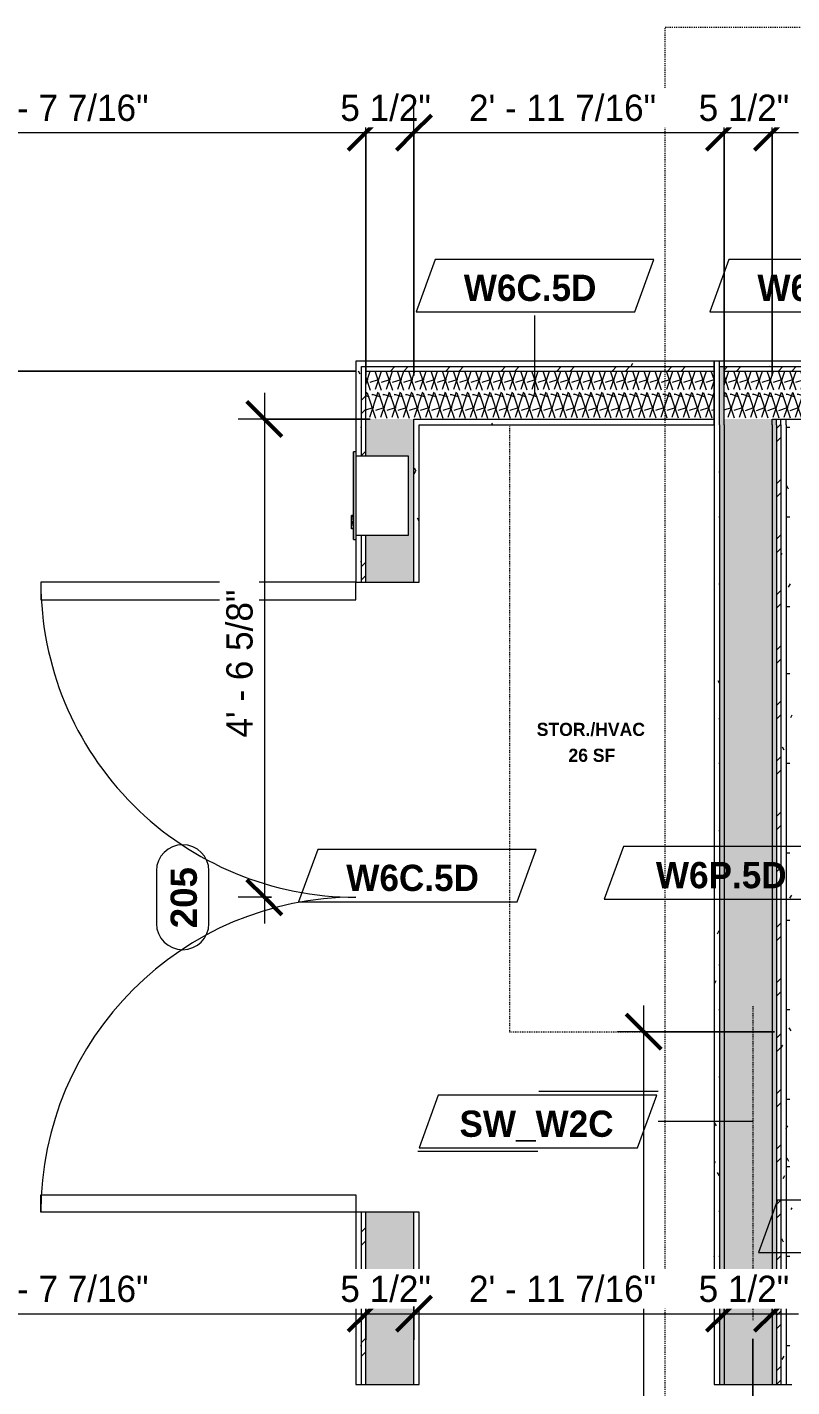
# Model space of a CAD drawing. Header units: inches. Extents: x -4058 to -1781, y 9814 to 12289.
# Drawn here: x -2605.8 to -2518.4, y 10263.5 to 10418.8 of the extents above; entities that cross this region are included whole.
import ezdxf

# ---------------------------------------------------------------- set-up
doc = ezdxf.new("R2010")
doc.units = ezdxf.units.IN
doc.header["$MEASUREMENT"] = 0
doc.linetypes.add('Dash 3_32_', pattern=[0.1875, 0.09375, -0.09375])
doc.linetypes.add('Dash_2_', pattern=[0.25, 0.125, -0.125])
for name, color, linetype, lineweight in [('0-1', 7, 'Continuous', 5), ('0-4', 55, 'Continuous', 9), ('A-ANNO-DIMS', 211, 'Continuous', 9), ('A-ANNO-DIMS-32', 211, 'Continuous', 9), ('A-AREA-IDEN', 2, 'Continuous', 9), ('A-DETL-1', 90, 'Dash 3_32_', 9), ('A-DOOR-1', 7, 'Continuous', 9), ('A-DOOR-IDEN', 31, 'Continuous', 9), ('A-FLOR-1', 7, 'Continuous', 9), ('A-WALL-1', 7, 'Continuous', 9), ('A-WALL-IDEN', 211, 'Continuous', 9), ('A-WALL-PATT-1', 9, 'Continuous', 9), ('E-FIRE-1', 7, 'Continuous', 9), ('G-ANNO-SYMB-4', 111, 'Dash_2_', 9), ('I-WALL-1', 1, 'Continuous', 5), ('I-WALL-2', 7, 'Continuous', 9)]:
    doc.layers.add(name, color=color, linetype=linetype, lineweight=lineweight)
doc.styles.add('Arial_B', font='arialbd.ttf', dxfattribs={"height": 3})
doc.styles.add('Century Gothic', font='ufonts.com_century-gothic.ttf', dxfattribs={"height": 3})
doc.styles.add('Century Gothic_B', font='GOTHICB.TTF', dxfattribs={"height": 1.5})
doc.styles.add('Century Gothic_B_1', font='GOTHICB.TTF', dxfattribs={"height": 3})
doc.dimstyles.new('THE_DIMENSION_STRING', dxfattribs={"dimscale": 12, "dimtxt": 3.132505, "dimasz": 0.333333, "dimexe": 0.25, "dimexo": 0.166667, "dimgap": 0.041667, "dimtad": 1, "dimdec": 4, "dimrnd": 0.0625, "dimzin": 3, "dimdsep": 46, "dimlunit": 4, "dimtxsty": 'Century Gothic', "dimblk1": 'OBLIQUE', "dimblk2": 'OBLIQUE', "dimsah": 1, "dimcen": 0.09, "dimdle": 0.25, "dimazin": 0, "dimtfac": 1, "dimtdec": 4, "dimtix": 1, "dimtmove": 0, "dimatfit": 3, "dimfxl": 1, "dimtvp": 1, "dimtfill": 1, "dimfrac": 2, "dimtolj": 1, "dimtzin": 0, "dimarcsym": 2})
doc.dimstyles.new('THE_DIMENSION_STRING_5', dxfattribs={"dimscale": 12, "dimtxt": 3.132505, "dimasz": 0.333333, "dimexe": 0.25, "dimexo": 0.166667, "dimgap": 0.041667, "dimtad": 1, "dimdec": 4, "dimrnd": 0.0625, "dimzin": 3, "dimdsep": 46, "dimlunit": 4, "dimtxsty": 'Century Gothic', "dimblk1": 'OBLIQUE', "dimblk2": 'OBLIQUE', "dimsah": 1, "dimcen": 0.09, "dimdle": 0.25, "dimazin": 0, "dimtfac": 1, "dimtdec": 4, "dimtix": 1, "dimtmove": 0, "dimatfit": 3, "dimfxl": 1, "dimtvp": 1, "dimtfill": 1, "dimfrac": 2, "dimtolj": 1, "dimtzin": 0, "dimarcsym": 2})
pattern_1 = [(0, (0, 0), (10.24, 2.56), [0.422, -7.258, 0.422, -7.258, -40.96]), (0, (0, 0), (10.24, 2.56), [-15.36, 0.422, -14.938, 0.422, -7.258, -17.92]), (0, (0, 0), (10.24, 2.56), [-38.4, 0.422, -4.698, 0.422, -12.378]), (120, (3.84, 1.28), (-7.33702503, 7.58810013), [0.422, -7.258, 0.422, -7.258, -40.96]), (120, (3.84, 1.28), (-7.33702503, 7.58810013), [-15.36, 0.422, -14.938, 0.422, -7.258, -17.92]), (120, (3.84, 1.28), (-7.33702503, 7.58810013), [-38.4, 0.422, -4.698, 0.422, -12.378]), (240, (5.12, 6.4), (-2.90297497, -10.14810013), [0.422, -7.258, 0.422, -7.258, -40.96]), (240, (5.12, 6.4), (-2.90297497, -10.14810013), [-15.36, 0.422, -14.938, 0.422, -7.258, -17.92]), (240, (5.12, 6.4), (-2.90297497, -10.14810013), [-38.4, 0.422, -4.698, 0.422, -12.378])]
pattern_2 = [(161.57, (0.16, 0.16), (-1.279773737, -0.000426766), [0, -9.107, 1.011, 0]), (18.43, (-0.16, 0.16), (-1.279773737, 0.000426766), [0, -9.107, 1.011, 0]), (108.43, (0.16, 0.16), (0.639452382, -3.199964008), [3.035, -7.083]), (71.57, (-0.16, 0.16), (0.639452382, 3.199964008), [3.035, -7.083])]
pattern_3 = [(45, (0, 0), (-3.1678384, 3.1678384), []), (45, (0, 4.8), (-3.1678384, 3.1678384), [])]

# ---------------------------------------------------------------- blocks, each defined once
blk = doc.blocks.new('CTR - 1st Phase - Shell_rvt-1-UNIT PLANS - 2ND FLOOR')
at = {"layer": 'A-FLOR-1'}
for p, q in [((-2568.2, 10379.54), (-2633.87, 10379.54)), ((-2633.87, 10379.54), (-2568.2, 10379.54))]:
    blk.add_line(p, q, dxfattribs=at)
blk = doc.blocks.new('HOLLOW METAL - DOUBLE - HM - METAL LEAF - 20 MIN_ - 6-0 x 6-8-2194249-UNIT PLANS - 2ND FLOOR')
at = {"layer": 'A-DOOR-1'}
for p, q in [((-34, -3.625), (-36, -3.625)), ((-36, -3.625), (-36, -39.625)), ((-34, -39.625), (-34, -3.625)), ((34, -3.625), (36, -3.625)), ((34, -39.625), (34, -3.625)), ((36, -3.625), (36, -39.625)), ((-36, -39.625), (-34, -39.625)), ((36, -39.625), (34, -39.625))]:
    blk.add_line(p, q, dxfattribs=at)
for centre, start, end in [((-36, -3.625), 270, 0), ((36, -3.625), 180, 270)]:
    blk.add_arc(centre, 36, start, end, dxfattribs=at)
blk = doc.blocks.new('104416 - Fire Extinguishers - Wall - Class A - Light - 2A-2205461-UNIT PLANS - 2ND FLOOR')
at = {"layer": 'E-FIRE-1'}
for p, q in [((13.19, 3.88), (13.19, 3.62)), ((23.19, 3.88), (13.19, 3.88)), ((13.19, 3.88), (23.19, 3.88)), ((13.19, 3.88), (13.19, 3.62)), ((23.19, 3.62), (13.19, 3.62)), ((13.63, -2.37), (13.63, 3.62)), ((14.41, 4.13), (14.44, 4.13)), ((14.41, 3.88), (14.41, 4.13)), ((14.44, 4.13), (14.84, 4.13)), ((14.44, 3.88), (14.44, 4.13)), ((14.84, 4.13), (15.03, 4.13)), ((14.84, 3.88), (14.84, 4.13)), ((15.03, 4.13), (15.11, 4.13)), ((15.03, 3.88), (15.03, 4.13)), ((15.11, 4.13), (15.24, 4.13)), ((15.11, 3.88), (15.11, 4.13)), ((15.24, 4.13), (15.51, 4.13)), ((15.24, 3.88), (15.24, 4.13)), ((15.51, 4.13), (15.73, 4.13)), ((15.51, 3.88), (15.51, 4.13)), ((15.73, 4.13), (15.87, 4.13)), ((15.73, 3.88), (15.73, 4.13)), ((15.87, 4.13), (15.91, 4.13)), ((15.87, 3.88), (15.87, 4.13)), ((15.91, 4.13), (15.94, 4.13)), ((15.91, 3.88), (15.91, 4.13)), ((15.94, 3.88), (15.94, 4.13)), ((22.75, 3.62), (22.75, -2.37)), ((23.19, 3.62), (23.19, 3.88)), ((23.19, 3.62), (23.19, 3.88)), ((22.75, -2.37), (13.63, -2.37))]:
    blk.add_line(p, q, dxfattribs=at)
blk = doc.blocks.new('CTR - 1st Phase - Common Walls_rvt-1-UNIT PLANS - 2ND FLOOR')
at = {"layer": 'A-WALL-PATT-1'}
h = blk.add_hatch(dxfattribs=at)
h.set_pattern_fill('FP_1', color=256, style=0, pattern_type=2)
h.set_pattern_definition(pattern_1)
h.paths.add_polyline_path([(-2568.2, 10380.04), (-2527.25, 10380.04), (-2527.25, 10380.66), (-2568.2, 10380.66)], flags=0)
h = blk.add_hatch(dxfattribs=at)
h.set_pattern_fill('FP_1', color=256, style=0, pattern_type=2)
h.set_pattern_definition(pattern_1)
h.paths.add_polyline_path([(-2526.62, 10263.71), (-2526.62, 10380.66), (-2527.25, 10380.66), (-2527.25, 10263.71)], flags=0)
h = blk.add_hatch(dxfattribs=at)
h.set_pattern_fill('FP_1', color=256, style=0, pattern_type=2)
h.set_pattern_definition(pattern_1)
h.paths.add_polyline_path([(-2501.8, 10380.04), (-2501.09, 10380.04), (-2501.71, 10380.66), (-2526.62, 10380.66), (-2526.62, 10380.04), (-2510.46, 10380.04)], flags=0)
h = blk.add_hatch(dxfattribs=at)
h.set_pattern_fill('FP_1', color=256, style=0, pattern_type=2)
h.set_pattern_definition(pattern_1)
h.paths.add_polyline_path([(-2568.2, 10263.71), (-2567.57, 10263.71), (-2567.57, 10283.41), (-2568.2, 10283.41)], flags=0)
h.paths.add_polyline_path([(-2568.2, 10355.41), (-2567.57, 10355.41), (-2567.57, 10360.73), (-2568.2, 10360.71), (-2568.2, 10360.29)], flags=0)
h.paths.add_polyline_path([(-2567.57, 10369.85), (-2567.57, 10380.04), (-2568.2, 10380.04), (-2568.2, 10369.85), (-2567.66, 10369.85)], flags=0)
h = blk.add_hatch(dxfattribs=at)
h.set_pattern_fill('FP_33', color=256, style=0, pattern_type=2)
h.set_pattern_definition(pattern_3)
h.paths.add_polyline_path([(-2567.57, 10379.54), (-2527.25, 10379.54), (-2527.25, 10380.04), (-2567.57, 10380.04)], flags=0)
h = blk.add_hatch(dxfattribs=at)
h.set_pattern_fill('FP_33', color=256, style=0, pattern_type=2)
h.set_pattern_definition(pattern_3)
h.paths.add_polyline_path([(-2567.57, 10263.71), (-2567.07, 10263.71), (-2567.07, 10283.41), (-2567.57, 10283.41)], flags=0)
h.paths.add_polyline_path([(-2567.57, 10355.41), (-2567.07, 10355.41), (-2567.07, 10360.73), (-2567.57, 10360.71)], flags=0)
h.paths.add_polyline_path([(-2567.07, 10369.85), (-2567.07, 10379.54), (-2567.57, 10379.54), (-2567.57, 10369.85), (-2567.51, 10369.85)], flags=0)
h = blk.add_hatch(dxfattribs=at)
h.set_pattern_fill('FP_5', color=256, style=0, pattern_type=2)
h.set_pattern_definition(pattern_2)
h.paths.add_polyline_path([(-2567.07, 10374.04), (-2527.25, 10374.04), (-2527.25, 10379.54), (-2567.07, 10379.54)], flags=0)
h = blk.add_hatch(dxfattribs=at)
h.set_pattern_fill('FP_33', color=256, style=0, pattern_type=2)
h.set_pattern_definition(pattern_3)
h.paths.add_polyline_path([(-2501.3, 10379.54), (-2501.8, 10380.04), (-2526.12, 10380.04), (-2526.12, 10379.54), (-2509.07, 10379.54)], flags=0)
h = blk.add_hatch(dxfattribs=at)
h.set_pattern_fill('FP_5', color=256, style=0, pattern_type=2)
h.set_pattern_definition(pattern_2)
h.paths.add_polyline_path([(-2503.57, 10374.04), (-2509.07, 10379.54), (-2526.12, 10379.54), (-2526.12, 10374.04), (-2504.46, 10374.04)], flags=0)
h = blk.add_hatch(dxfattribs=at)
h.set_pattern_fill('FP_5', color=256, style=0, pattern_type=2)
h.set_pattern_definition(pattern_2)
h.paths.add_polyline_path([(-2567.07, 10263.71), (-2561.57, 10263.71), (-2561.57, 10283.41), (-2567.07, 10283.41)], flags=0)
h.paths.add_polyline_path([(-2567.07, 10355.41), (-2561.57, 10355.41), (-2561.57, 10374.04), (-2567.07, 10374.04), (-2567.07, 10369.85), (-2562.2, 10369.85), (-2562.2, 10360.73), (-2567.07, 10360.71)], flags=0)
h = blk.add_hatch(dxfattribs=at)
h.set_pattern_fill('FP_1', color=256, style=0, pattern_type=2)
h.set_pattern_definition(pattern_1)
h.paths.add_polyline_path([(-2561.57, 10373.41), (-2527.25, 10373.41), (-2527.25, 10374.04), (-2561.57, 10374.04)], flags=0)
h = blk.add_hatch(dxfattribs=at)
h.set_pattern_fill('FP_5', color=256, style=0, pattern_type=2)
h.set_pattern_definition(pattern_2)
h.paths.add_polyline_path([(-2525.49, 10263.71), (-2520.62, 10263.71), (-2520.62, 10374.04), (-2526.12, 10374.04), (-2526.12, 10263.71)], flags=0)
h = blk.add_hatch(dxfattribs=at)
h.set_pattern_fill('FP_33', color=256, style=0, pattern_type=2)
h.set_pattern_definition(pattern_3)
h.paths.add_polyline_path([(-2519.62, 10263.71), (-2519.62, 10374.04), (-2520.12, 10374.04), (-2520.12, 10263.71)], flags=0)
h = blk.add_hatch(dxfattribs=at)
h.set_pattern_fill('FP_1', color=256, style=0, pattern_type=2)
h.set_pattern_definition(pattern_1)
h.paths.add_polyline_path([(-2519, 10263.71), (-2519, 10374.04), (-2519.62, 10374.04), (-2519.62, 10263.71)], flags=0)
h = blk.add_hatch(dxfattribs=at)
h.set_pattern_fill('FP_1', color=256, style=0, pattern_type=2)
h.set_pattern_definition(pattern_1)
h.paths.add_polyline_path([(-2503.83, 10373.41), (-2504.46, 10374.04), (-2519, 10374.04), (-2519, 10373.41), (-2516.91, 10373.41)], flags=0)
h = blk.add_hatch(dxfattribs=at)
h.set_pattern_fill('FP_1', color=256, style=0, pattern_type=2)
h.set_pattern_definition(pattern_1)
h.paths.add_polyline_path([(-2561.57, 10263.71), (-2560.95, 10263.71), (-2560.95, 10283.41), (-2561.57, 10283.41)], flags=0)
h.paths.add_polyline_path([(-2560.95, 10355.41), (-2560.95, 10373.41), (-2561.57, 10373.41), (-2561.57, 10355.41)], flags=0)
h = blk.add_hatch(dxfattribs=at)
h.set_pattern_fill('FP_1', color=256, style=0, pattern_type=2)
h.set_pattern_definition(pattern_1)
h.paths.add_polyline_path([(-2518.37, 10263.71), (-2518.37, 10373.41), (-2519, 10373.41), (-2519, 10263.71)], flags=0)
at = {"layer": 'I-WALL-1'}
for points in [[(-2526.12, 10263.71), (-2526.12, 10380.04), (-2526.62, 10380.04), (-2526.62, 10263.71)], [(-2520.12, 10263.71), (-2520.12, 10374.04), (-2520.62, 10374.04), (-2520.62, 10263.71)]]:
    blk.add_hatch(color=256, dxfattribs=at).paths.add_polyline_path(points, flags=0)
at = {"layer": 'A-WALL-1'}
for p, q in [((-2526.62, 10380.04), (-2526.62, 10380.66)), ((-2567.57, 10379.54), (-2567.57, 10380.04)), ((-2567.57, 10380.04), (-2527.25, 10380.04)), ((-2567.57, 10373.41), (-2567.57, 10379.54)), ((-2567.07, 10374.04), (-2567.07, 10379.54)), ((-2567.07, 10379.54), (-2527.25, 10379.54)), ((-2526.62, 10373.41), (-2526.62, 10380.04)), ((-2526.62, 10380.04), (-2526.12, 10380.04)), ((-2526.62, 10380.04), (-2526.12, 10380.04)), ((-2526.12, 10379.54), (-2526.12, 10380.04)), ((-2526.12, 10380.04), (-2510.46, 10380.04)), ((-2526.12, 10374.04), (-2526.12, 10379.54)), ((-2526.12, 10379.54), (-2509.96, 10379.54)), ((-2567.07, 10373.41), (-2567.07, 10374.04)), ((-2561.57, 10373.41), (-2561.57, 10374.04)), ((-2561.57, 10374.04), (-2527.25, 10374.04)), ((-2526.12, 10373.41), (-2526.12, 10374.04)), ((-2520.62, 10373.41), (-2520.62, 10374.04)), ((-2520.62, 10374.04), (-2520.12, 10374.04)), ((-2520.62, 10374.04), (-2520.12, 10374.04)), ((-2520.12, 10373.41), (-2520.12, 10374.04)), ((-2520.12, 10374.04), (-2519.62, 10374.04)), ((-2520.12, 10374.04), (-2519.62, 10374.04)), ((-2519.62, 10373.41), (-2519.62, 10374.04)), ((-2519.62, 10374.04), (-2519, 10374.04)), ((-2519.62, 10374.04), (-2519, 10374.04)), ((-2519, 10373.41), (-2519, 10374.04)), ((-2519, 10374.04), (-2504.46, 10374.04)), ((-2567.57, 10369.85), (-2567.57, 10373.41)), ((-2567.07, 10369.85), (-2567.07, 10373.41)), ((-2561.57, 10355.41), (-2561.57, 10373.41)), ((-2526.62, 10373.41), (-2526.62, 10263.71)), ((-2526.12, 10373.41), (-2526.12, 10263.71)), ((-2520.62, 10373.41), (-2520.62, 10263.71)), ((-2520.12, 10373.41), (-2520.12, 10263.71)), ((-2519.62, 10373.41), (-2519.62, 10263.71)), ((-2519, 10373.41), (-2519, 10263.71)), ((-2567.57, 10355.41), (-2567.57, 10360.71)), ((-2567.07, 10355.41), (-2567.07, 10360.71)), ((-2567.57, 10263.71), (-2567.57, 10283.41)), ((-2567.07, 10263.71), (-2567.07, 10283.41)), ((-2561.57, 10263.71), (-2561.57, 10283.41))]:
    blk.add_line(p, q, dxfattribs=at)
at = {"layer": 'I-WALL-2'}
for p, q in [((-2527.25, 10380.66), (-2568.2, 10380.66)), ((-2568.2, 10380.66), (-2568.2, 10380.04)), ((-2527.25, 10373.41), (-2527.25, 10380.66)), ((-2526.62, 10380.66), (-2527.25, 10380.66)), ((-2527.25, 10380.66), (-2527.25, 10373.41)), ((-2511.08, 10380.66), (-2526.62, 10380.66)), ((-2568.2, 10380.04), (-2568.2, 10373.41)), ((-2568.2, 10373.41), (-2568.2, 10370.29)), ((-2560.95, 10355.41), (-2560.95, 10373.41)), ((-2560.95, 10373.41), (-2527.25, 10373.41)), ((-2527.25, 10373.41), (-2527.25, 10263.71)), ((-2568.2, 10360.29), (-2568.2, 10355.41)), ((-2568.2, 10355.41), (-2560.95, 10355.41)), ((-2568.2, 10283.41), (-2568.2, 10263.71)), ((-2560.95, 10283.41), (-2568.2, 10283.41)), ((-2560.95, 10263.71), (-2560.95, 10283.41)), ((-2568.2, 10263.71), (-2560.95, 10263.71)), ((-2527.25, 10263.71), (-2518.37, 10263.71))]:
    blk.add_line(p, q, dxfattribs=at)
at = {"layer": '0-4'}
for name, p, rotation in [('104416 - Fire Extinguishers - Wall - Class A - Light - 2A-2205461-UNIT PLANS - 2ND FLOOR', (-2564.57, 10347.1), 90.00000000000037), ('HOLLOW METAL - DOUBLE - HM - METAL LEAF - 20 MIN_ - 6-0 x 6-8-2194249-UNIT PLANS - 2ND FLOOR', (-2564.57, 10319.41), 270.0000000000003)]:
    blk.add_blockref(name, p, dxfattribs=dict(at, rotation=rotation))
blk = doc.blocks.new('DIMBLOCK84-UNIT PLANS - 2ND FLOOR')
at = {"layer": 'A-ANNO-DIMS-32'}
for p, q in [((-2522.81, 10268.96), (-2522.81, 10144.34)), ((-2522.81, 10147.34), (-2522.81, 10268.96)), ((-2445.62, 10158.04), (-2445.62, 10144.34)), ((-2445.62, 10147.34), (-2445.62, 10158.04)), ((-2525.81, 10147.34), (-2445.62, 10147.34))]:
    blk.add_line(p, q, dxfattribs=at)
at = {"layer": 'A-ANNO-DIMS-32', "lineweight": 50}
for p, q in [((-2522.81, 10147.34), (-2520.81, 10149.34)), ((-2445.62, 10147.34), (-2443.62, 10149.34)), ((-2522.81, 10147.34), (-2524.81, 10145.34)), ((-2445.62, 10147.34), (-2447.62, 10145.34))]:
    blk.add_line(p, q, dxfattribs=at)
at = {"layer": 'A-ANNO-DIMS-32', "color": 0, "insert": (-2494.46, 10151.68), "char_height": 3, "width": 24.5827, "attachment_point": 1, "line_spacing_factor": 0.984502, "style": 'Century Gothic', "bg_fill": 3, "box_fill_scale": 1.25, "bg_fill_color": 256, "bg_fill_true_color": 13158600, "bg_fill_transparency": 0}
blk.add_mtext('6\' - 5 3/16"', dxfattribs=at)
blk = doc.blocks.new('_Oblique')
at = {"color": 0, "linetype": 'ByBlock', "lineweight": -2}
blk.add_line((-0.5, -0.5), (0.5, 0.5), dxfattribs=at)
blk = doc.blocks.new('DIMBLOCK87-UNIT PLANS - 2ND FLOOR')
at = {"layer": 'A-ANNO-DIMS-32', "lineweight": 50}
for p, q in [((-2535.3, 10304.04), (-2537.3, 10306.04)), ((-2535.3, 10304.04), (-2533.3, 10302.04)), ((-2535.3, 10160.04), (-2537.3, 10162.04)), ((-2535.3, 10160.04), (-2533.3, 10158.04))]:
    blk.add_line(p, q, dxfattribs=at)
at = {"layer": 'A-ANNO-DIMS-32'}
for p, q in [((-2535.3, 10157.04), (-2535.3, 10307.04)), ((-2520.37, 10304.04), (-2538.3, 10304.04)), ((-2535.3, 10304.04), (-2520.37, 10304.04)), ((-2520.37, 10160.04), (-2538.3, 10160.04)), ((-2535.3, 10160.04), (-2520.37, 10160.04))]:
    blk.add_line(p, q, dxfattribs=at)
at = {"layer": 'A-ANNO-DIMS-32', "color": 0, "insert": (-2539.64, 10225.63), "char_height": 3, "width": 15.394, "attachment_point": 1, "rotation": 90, "line_spacing_factor": 0.984502, "style": 'Century Gothic', "bg_fill": 3, "box_fill_scale": 1.25, "bg_fill_color": 256, "bg_fill_true_color": 13158600, "bg_fill_transparency": 0}
blk.add_mtext('12\' - 0"', dxfattribs=at)
blk = doc.blocks.new('Wall Tag - Arch Wall-3956453-UNIT PLANS - 2ND FLOOR')
at = {"layer": 'A-WALL-IDEN'}
for p, q in [((-0.3561, 0.0937), (-0.4244, -0.0937)), ((0.4244, 0.0937), (-0.3561, 0.0937)), ((0.3561, -0.0937), (0.4244, 0.0937)), ((-0.4244, -0.0937), (0.3561, -0.0937))]:
    blk.add_line(p, q, dxfattribs=at)
blk = doc.blocks.new('Wall Tag - Shear Wall-3956451-UNIT PLANS - 2ND FLOOR')
at = {"layer": 'A-WALL-IDEN'}
for p, q in [((0.4291, 0.1068), (0.0033, 0.1068)), ((-0.3561, 0.0937), (-0.4244, -0.0937)), ((0.4244, 0.0937), (-0.3561, 0.0937)), ((0.3561, -0.0937), (0.4244, 0.0937)), ((-0.4244, -0.0937), (0.3561, -0.0937)), ((0, -0.1068), (-0.4291, -0.1068))]:
    blk.add_line(p, q, dxfattribs=at)
blk = doc.blocks.new('DIMBLOCK1172-UNIT PLANS - 2ND FLOOR')
at = {"layer": 'A-ANNO-DIMS-32'}
for p, q in [((-2634.5, 10379.04), (-2634.5, 10409.78)), ((-2567.07, 10379.04), (-2567.07, 10409.78)), ((-2634.5, 10406.78), (-2567.07, 10406.78)), ((-2634.5, 10406.78), (-2634.5, 10379.04)), ((-2567.07, 10406.78), (-2567.07, 10379.04))]:
    blk.add_line(p, q, dxfattribs=at)
at = {"layer": 'A-ANNO-DIMS-32', "lineweight": 50}
for p, q in [((-2634.5, 10406.78), (-2632.5, 10408.78)), ((-2567.07, 10406.78), (-2565.07, 10408.78)), ((-2634.5, 10406.78), (-2636.5, 10404.78)), ((-2567.07, 10406.78), (-2569.07, 10404.78))]:
    blk.add_line(p, q, dxfattribs=at)
at = {"layer": 'A-ANNO-DIMS-32', "color": 0, "insert": (-2611.03, 10411.12), "char_height": 3, "width": 24.5827, "attachment_point": 1, "line_spacing_factor": 0.984502, "style": 'Century Gothic', "bg_fill": 3, "box_fill_scale": 1.25, "bg_fill_color": 256, "bg_fill_true_color": 13158600, "bg_fill_transparency": 0}
blk.add_mtext('5\' - 7 7/16"', dxfattribs=at)
blk = doc.blocks.new('DIMBLOCK1173-UNIT PLANS - 2ND FLOOR')
at = {"layer": 'A-ANNO-DIMS-32'}
for p, q in [((-2567.07, 10379.04), (-2567.07, 10409.78)), ((-2561.57, 10379.04), (-2561.57, 10409.78)), ((-2567.07, 10406.78), (-2561.57, 10406.78)), ((-2567.07, 10406.78), (-2567.07, 10379.04)), ((-2561.57, 10406.78), (-2561.57, 10379.04))]:
    blk.add_line(p, q, dxfattribs=at)
at = {"layer": 'A-ANNO-DIMS-32', "lineweight": 50}
for p, q in [((-2567.07, 10406.78), (-2565.07, 10408.78)), ((-2561.57, 10406.78), (-2559.57, 10408.78)), ((-2567.07, 10406.78), (-2569.07, 10404.78)), ((-2561.57, 10406.78), (-2563.57, 10404.78))]:
    blk.add_line(p, q, dxfattribs=at)
at = {"layer": 'A-ANNO-DIMS-32', "color": 0, "insert": (-2569.97, 10411.12), "char_height": 3, "width": 13.5444, "attachment_point": 1, "line_spacing_factor": 0.984502, "style": 'Century Gothic', "bg_fill": 3, "box_fill_scale": 1.25, "bg_fill_color": 256, "bg_fill_true_color": 13158600, "bg_fill_transparency": 0}
blk.add_mtext('5 1/2"', dxfattribs=at)
blk = doc.blocks.new('DIMBLOCK1174-UNIT PLANS - 2ND FLOOR')
at = {"layer": 'A-ANNO-DIMS-32'}
for p, q in [((-2561.57, 10379.04), (-2561.57, 10409.78)), ((-2526.12, 10379.04), (-2526.12, 10409.78)), ((-2561.57, 10406.78), (-2526.12, 10406.78)), ((-2561.57, 10406.78), (-2561.57, 10379.04)), ((-2526.12, 10406.78), (-2526.12, 10379.04))]:
    blk.add_line(p, q, dxfattribs=at)
at = {"layer": 'A-ANNO-DIMS-32', "lineweight": 50}
for p, q in [((-2561.57, 10406.78), (-2559.57, 10408.78)), ((-2526.12, 10406.78), (-2524.12, 10408.78)), ((-2561.57, 10406.78), (-2563.57, 10404.78)), ((-2526.12, 10406.78), (-2528.12, 10404.78))]:
    blk.add_line(p, q, dxfattribs=at)
at = {"layer": 'A-ANNO-DIMS-32', "color": 0, "insert": (-2555.26, 10411.12), "char_height": 3, "width": 27.387, "attachment_point": 1, "line_spacing_factor": 0.984502, "style": 'Century Gothic', "bg_fill": 3, "box_fill_scale": 1.25, "bg_fill_color": 256, "bg_fill_true_color": 13158600, "bg_fill_transparency": 0}
blk.add_mtext('2\' - 11 7/16"', dxfattribs=at)
blk = doc.blocks.new('DIMBLOCK1175-UNIT PLANS - 2ND FLOOR')
at = {"layer": 'A-ANNO-DIMS-32'}
for p, q in [((-2526.12, 10379.04), (-2526.12, 10409.78)), ((-2520.62, 10379.04), (-2520.62, 10409.78)), ((-2526.12, 10406.78), (-2517.62, 10406.78)), ((-2526.12, 10406.78), (-2526.12, 10379.04)), ((-2520.62, 10406.78), (-2520.62, 10379.04))]:
    blk.add_line(p, q, dxfattribs=at)
at = {"layer": 'A-ANNO-DIMS-32', "lineweight": 50}
for p, q in [((-2526.12, 10406.78), (-2524.12, 10408.78)), ((-2520.62, 10406.78), (-2518.62, 10408.78)), ((-2526.12, 10406.78), (-2528.12, 10404.78)), ((-2520.62, 10406.78), (-2522.62, 10404.78))]:
    blk.add_line(p, q, dxfattribs=at)
at = {"layer": 'A-ANNO-DIMS-32', "color": 0, "insert": (-2529.02, 10411.12), "char_height": 3, "width": 13.5444, "attachment_point": 1, "line_spacing_factor": 0.984502, "style": 'Century Gothic', "bg_fill": 3, "box_fill_scale": 1.25, "bg_fill_color": 256, "bg_fill_true_color": 13158600, "bg_fill_transparency": 0}
blk.add_mtext('5 1/2"', dxfattribs=at)
blk = doc.blocks.new('DIMBLOCK1221-UNIT PLANS - 2ND FLOOR')
at = {"layer": 'A-ANNO-DIMS-32', "lineweight": 50}
for p, q in [((-2634.5, 10271.82), (-2632.5, 10273.82)), ((-2567.07, 10271.82), (-2565.07, 10273.82)), ((-2634.5, 10271.82), (-2636.5, 10269.82)), ((-2567.07, 10271.82), (-2569.07, 10269.82))]:
    blk.add_line(p, q, dxfattribs=at)
at = {"layer": 'A-ANNO-DIMS-32'}
for p, q in [((-2634.5, 10272.65), (-2634.5, 10268.82)), ((-2634.5, 10271.82), (-2634.5, 10272.65)), ((-2634.5, 10271.82), (-2567.07, 10271.82)), ((-2567.07, 10272.65), (-2567.07, 10268.82)), ((-2567.07, 10271.82), (-2567.07, 10272.65))]:
    blk.add_line(p, q, dxfattribs=at)
at = {"layer": 'A-ANNO-DIMS-32', "color": 0, "insert": (-2611.03, 10276.16), "char_height": 3, "width": 24.5827, "attachment_point": 1, "line_spacing_factor": 0.984502, "style": 'Century Gothic', "bg_fill": 3, "box_fill_scale": 1.25, "bg_fill_color": 256, "bg_fill_true_color": 13158600, "bg_fill_transparency": 0}
blk.add_mtext('5\' - 7 7/16"', dxfattribs=at)
blk = doc.blocks.new('DIMBLOCK1222-UNIT PLANS - 2ND FLOOR')
at = {"layer": 'A-ANNO-DIMS-32', "lineweight": 50}
for p, q in [((-2567.07, 10271.82), (-2565.07, 10273.82)), ((-2561.57, 10271.82), (-2559.57, 10273.82)), ((-2567.07, 10271.82), (-2569.07, 10269.82)), ((-2561.57, 10271.82), (-2563.57, 10269.82))]:
    blk.add_line(p, q, dxfattribs=at)
at = {"layer": 'A-ANNO-DIMS-32'}
for p, q in [((-2567.07, 10272.65), (-2567.07, 10268.82)), ((-2567.07, 10271.82), (-2567.07, 10272.65)), ((-2567.07, 10271.82), (-2561.57, 10271.82)), ((-2561.57, 10272.65), (-2561.57, 10268.82)), ((-2561.57, 10271.82), (-2561.57, 10272.65))]:
    blk.add_line(p, q, dxfattribs=at)
at = {"layer": 'A-ANNO-DIMS-32', "color": 0, "insert": (-2569.97, 10276.16), "char_height": 3, "width": 13.5444, "attachment_point": 1, "line_spacing_factor": 0.984502, "style": 'Century Gothic', "bg_fill": 3, "box_fill_scale": 1.25, "bg_fill_color": 256, "bg_fill_true_color": 13158600, "bg_fill_transparency": 0}
blk.add_mtext('5 1/2"', dxfattribs=at)
blk = doc.blocks.new('DIMBLOCK1223-UNIT PLANS - 2ND FLOOR')
at = {"layer": 'A-ANNO-DIMS-32', "lineweight": 50}
for p, q in [((-2561.57, 10271.82), (-2559.57, 10273.82)), ((-2526.12, 10271.82), (-2524.12, 10273.82)), ((-2561.57, 10271.82), (-2563.57, 10269.82)), ((-2526.12, 10271.82), (-2528.12, 10269.82))]:
    blk.add_line(p, q, dxfattribs=at)
at = {"layer": 'A-ANNO-DIMS-32'}
for p, q in [((-2561.57, 10272.65), (-2561.57, 10268.82)), ((-2561.57, 10271.82), (-2561.57, 10272.65)), ((-2561.57, 10271.82), (-2526.12, 10271.82)), ((-2526.12, 10272.65), (-2526.12, 10268.82)), ((-2526.12, 10271.82), (-2526.12, 10272.65))]:
    blk.add_line(p, q, dxfattribs=at)
at = {"layer": 'A-ANNO-DIMS-32', "color": 0, "insert": (-2555.26, 10276.16), "char_height": 3, "width": 27.387, "attachment_point": 1, "line_spacing_factor": 0.984502, "style": 'Century Gothic', "bg_fill": 3, "box_fill_scale": 1.25, "bg_fill_color": 256, "bg_fill_true_color": 13158600, "bg_fill_transparency": 0}
blk.add_mtext('2\' - 11 7/16"', dxfattribs=at)
blk = doc.blocks.new('DIMBLOCK1224-UNIT PLANS - 2ND FLOOR')
at = {"layer": 'A-ANNO-DIMS-32', "lineweight": 50}
for p, q in [((-2526.12, 10271.82), (-2524.12, 10273.82)), ((-2520.62, 10271.82), (-2518.62, 10273.82)), ((-2526.12, 10271.82), (-2528.12, 10269.82)), ((-2520.62, 10271.82), (-2522.62, 10269.82))]:
    blk.add_line(p, q, dxfattribs=at)
at = {"layer": 'A-ANNO-DIMS-32'}
for p, q in [((-2526.12, 10272.65), (-2526.12, 10268.82)), ((-2526.12, 10271.82), (-2526.12, 10272.65)), ((-2526.12, 10271.82), (-2517.62, 10271.82)), ((-2520.62, 10272.65), (-2520.62, 10268.82)), ((-2520.62, 10271.82), (-2520.62, 10272.65))]:
    blk.add_line(p, q, dxfattribs=at)
at = {"layer": 'A-ANNO-DIMS-32', "color": 0, "insert": (-2529.02, 10276.16), "char_height": 3, "width": 13.5444, "attachment_point": 1, "line_spacing_factor": 0.984502, "style": 'Century Gothic', "bg_fill": 3, "box_fill_scale": 1.25, "bg_fill_color": 256, "bg_fill_true_color": 13158600, "bg_fill_transparency": 0}
blk.add_mtext('5 1/2"', dxfattribs=at)
blk = doc.blocks.new('DIMBLOCK1227-UNIT PLANS - 2ND FLOOR')
at = {"layer": 'A-ANNO-DIMS-32'}
for p, q in [((-2578.65, 10377.04), (-2578.65, 10316.41)), ((-2566.57, 10374.04), (-2581.65, 10374.04)), ((-2578.65, 10374.04), (-2566.57, 10374.04)), ((-2577.82, 10319.41), (-2581.65, 10319.41)), ((-2578.65, 10319.41), (-2577.82, 10319.41))]:
    blk.add_line(p, q, dxfattribs=at)
at = {"layer": 'A-ANNO-DIMS-32', "lineweight": 50}
for p, q in [((-2578.65, 10374.04), (-2580.65, 10376.04)), ((-2578.65, 10374.04), (-2576.65, 10372.04)), ((-2578.65, 10319.41), (-2580.65, 10321.41)), ((-2578.65, 10319.41), (-2576.65, 10317.41))]:
    blk.add_line(p, q, dxfattribs=at)
at = {"layer": 'A-ANNO-DIMS-32', "color": 0, "insert": (-2583, 10337.65), "char_height": 3, "width": 21.7784, "attachment_point": 1, "rotation": 90, "line_spacing_factor": 0.984502, "style": 'Century Gothic', "bg_fill": 3, "box_fill_scale": 1.25, "bg_fill_color": 256, "bg_fill_true_color": 13158600, "bg_fill_transparency": 0}
blk.add_mtext('4\' - 6 5/8"', dxfattribs=at)
blk = doc.blocks.new('Door Tag - Mark - Instance-4122133-UNIT PLANS - 2ND FLOOR')
at = {"layer": 'A-DOOR-IDEN'}
for p, q in [((0.09375, 0.09375), (-0.09375, 0.09375)), ((-0.09375, -0.09375), (0.09375, -0.09375))]:
    blk.add_line(p, q, dxfattribs=at)
for centre, start, end in [((-0.09375, 0), 90, 270), ((0.09375, 0), 270, 90)]:
    blk.add_arc(centre, 0.09375, start, end, dxfattribs=at)

msp = doc.modelspace()

# ---------------------------------------------------------------- linework, layer by layer
at = {"layer": 'A-DETL-1'}
for p, q in [((-2550.62374, 10373.4144), (-2550.62374, 10304.0394)), ((-2522.81124, 10306.9644), (-2522.81124, 10270.9644)), ((-2550.62374, 10304.0394), (-2527.24874, 10304.0394))]:
    msp.add_line(p, q, dxfattribs=at)
at = {"layer": 'A-WALL-IDEN'}
msp.add_line((-2547.72374, 10377.0394), (-2547.72374, 10385.88148), dxfattribs=at)
at = {"layer": 'G-ANNO-SYMB-4'}
for p, q in [((-2532.83641, 10418.83087), (-2036.52966, 10418.83087)), ((-2532.83641, 9913.60902), (-2532.83641, 10418.83087))]:
    msp.add_line(p, q, dxfattribs=at)

# ---------------------------------------------------------------- block references
at = {"layer": '0-1'}
for name in ['CTR - 1st Phase - Shell_rvt-1-UNIT PLANS - 2ND FLOOR', 'CTR - 1st Phase - Common Walls_rvt-1-UNIT PLANS - 2ND FLOOR']:
    msp.add_blockref(name, (0, 0), dxfattribs=at)
at = {"layer": 'A-DOOR-IDEN', "xscale": 31.99999999999999, "yscale": 31.99999999999999, "zscale": 31.99999999999999, "rotation": 89.99999999999991}
msp.add_blockref('Door Tag - Mark - Instance-4122133-UNIT PLANS - 2ND FLOOR', (-2587.98688, 10319.4144), dxfattribs=at)
at = {"layer": 'A-WALL-IDEN', "xscale": 31.99999999999999, "yscale": 31.99999999999999, "zscale": 31.99999999999999}
for p in [(-2547.72374, 10389.2995), (-2514.16916, 10389.2995), (-2561.15572, 10321.87651), (-2526.22925, 10322.18901)]:
    msp.add_blockref('Wall Tag - Arch Wall-3956453-UNIT PLANS - 2ND FLOOR', p, dxfattribs=at)

# ---------------------------------------------------------------- texts
at = {"layer": 'A-AREA-IDEN', "char_height": 1.5, "attachment_point": 1, "style": 'Century Gothic_B'}
for s, insert, width in [('STOR./HVAC', (-2547.52448, 10339.34112), 14.544), ('26 SF', (-2543.90243, 10336.37942), 5.757)]:
    msp.add_mtext(s, dxfattribs=dict(at, insert=insert, width=width))
at = {"layer": 'A-DOOR-IDEN', "insert": (-2589.36673, 10315.86046), "char_height": 3, "width": 8.484, "attachment_point": 1, "rotation": 90, "style": 'Arial_B'}
msp.add_mtext('205', dxfattribs=at)
at = {"layer": 'A-WALL-IDEN', "char_height": 3, "attachment_point": 1, "style": 'Century Gothic_B_1'}
for s, insert, width in [('W6C.5D', (-2555.85934, 10390.54703), 19.594), ('W6C.5D', (-2522.30476, 10390.54703), 19.594), ('W6C.5D', (-2569.29133, 10323.12404), 19.594), ('W6P.5D', (-2533.90502, 10323.43654), 18.483)]:
    msp.add_mtext(s, dxfattribs=dict(at, insert=insert, width=width))

# ---------------------------------------------------------------- next in the draw order: dimensions: what is measured, and where the dimension line sits
at = {"layer": 'A-ANNO-DIMS'}
for base, p1, p2, dimstyle, override, picture, middle in [((-2567.07374, 10406.77724), (-2634.49874, 10377.0394), (-2567.07374, 10377.0394), 'THE_DIMENSION_STRING_5', {"dimpost": '<>', "dimfxl": 67.425}, 'DIMBLOCK1172-UNIT PLANS - 2ND FLOOR', (-2600.78624, 10409.01891)), ((-2567.07374, 10271.81836), (-2634.49874, 10274.64678), (-2567.07374, 10274.64678), 'THE_DIMENSION_STRING_5', {"dimpost": '<>', "dimfxl": 67.425}, 'DIMBLOCK1221-UNIT PLANS - 2ND FLOOR', (-2600.78624, 10274.06003)), ((-2445.62374, 10147.33829), (-2522.81124, 10270.9644), (-2445.62374, 10160.0394), 'THE_DIMENSION_STRING', {"dimpost": '<>', "dimfxl": 135.137951}, 'DIMBLOCK84-UNIT PLANS - 2ND FLOOR', (-2484.21749, 10149.57996))]:
    dim = msp.add_linear_dim(base=base, p1=p1, p2=p2, dimstyle=dimstyle, override=override, dxfattribs=at)
    dim.commit()
    dim.dimension.update_dxf_attribs({"geometry": picture, "text_midpoint": middle})

# ---------------------------------------------------------------- next in the draw order: dimensions: what is measured, and where the dimension line sits
for base, p1, p2, picture, middle in [((-2561.57374, 10406.77724), (-2567.07374, 10377.0394), (-2561.57374, 10377.0394), 'DIMBLOCK1173-UNIT PLANS - 2ND FLOOR', (-2564.32374, 10409.01891)), ((-2561.57374, 10271.81836), (-2567.07374, 10274.64678), (-2561.57374, 10274.64678), 'DIMBLOCK1222-UNIT PLANS - 2ND FLOOR', (-2564.32374, 10274.06003))]:
    dim = msp.add_linear_dim(base=base, p1=p1, p2=p2, dimstyle='THE_DIMENSION_STRING_5', override={"dimpost": '<>', "dimfxl": 5.5}, dxfattribs=at)
    dim.commit()
    dim.dimension.update_dxf_attribs({"geometry": picture, "text_midpoint": middle})
dim = msp.add_linear_dim(base=(-2535.29615, 10304.0394), p1=(-2518.37374, 10160.0394), p2=(-2518.37374, 10304.0394), angle=90, dimstyle='THE_DIMENSION_STRING', override={"dimpost": '<>', "dimfxl": 144}, dxfattribs=at)
dim.commit()
dim.dimension.update_dxf_attribs({"geometry": 'DIMBLOCK87-UNIT PLANS - 2ND FLOOR', "text_midpoint": (-2537.37161, 10232.0394)})

# ---------------------------------------------------------------- next in the draw order: linework, layer by layer
at = {"layer": 'A-WALL-IDEN'}
msp.add_line((-2522.81124, 10293.77989), (-2533.65439, 10293.77989), dxfattribs=at)

# ---------------------------------------------------------------- next in the draw order: block references
at = {"layer": 'A-WALL-IDEN', "xscale": 31.99999999999999, "yscale": 31.99999999999999, "zscale": 31.99999999999999}
for name, p in [('Wall Tag - Shear Wall-3956451-UNIT PLANS - 2ND FLOOR', (-2547.3861, 10293.77989)), ('Wall Tag - Arch Wall-3956453-UNIT PLANS - 2ND FLOOR', (-2508.5998, 10281.7909))]:
    msp.add_blockref(name, p, dxfattribs=at)

# ---------------------------------------------------------------- next in the draw order: texts
at = {"layer": 'A-WALL-IDEN', "insert": (-2556.3532, 10295.02743), "char_height": 3, "width": 21.614, "attachment_point": 1, "style": 'Century Gothic_B_1'}
msp.add_mtext('SW_W2C', dxfattribs=at)

# ---------------------------------------------------------------- next in the draw order: dimensions: what is measured, and where the dimension line sits
at = {"layer": 'A-ANNO-DIMS'}
for base, p1, p2, picture, middle in [((-2526.12374, 10406.77724), (-2561.57374, 10377.0394), (-2526.12374, 10377.0394), 'DIMBLOCK1174-UNIT PLANS - 2ND FLOOR', (-2543.84874, 10409.01891)), ((-2526.12374, 10271.81836), (-2561.57374, 10274.64678), (-2526.12374, 10274.64678), 'DIMBLOCK1223-UNIT PLANS - 2ND FLOOR', (-2543.84874, 10274.06003))]:
    dim = msp.add_linear_dim(base=base, p1=p1, p2=p2, dimstyle='THE_DIMENSION_STRING_5', override={"dimpost": '<>', "dimfxl": 35.45}, dxfattribs=at)
    dim.commit()
    dim.dimension.update_dxf_attribs({"geometry": picture, "text_midpoint": middle})
dim = msp.add_linear_dim(base=(-2578.65103, 10319.4144), p1=(-2564.57374, 10374.0394), p2=(-2575.8226, 10319.4144), angle=90, dimstyle='THE_DIMENSION_STRING_5', override={"dimpost": '<>', "dimfxl": 55.771208}, dxfattribs=at)
dim.commit()
dim.dimension.update_dxf_attribs({"geometry": 'DIMBLOCK1227-UNIT PLANS - 2ND FLOOR', "text_midpoint": (-2580.8927, 10346.7269)})

# ---------------------------------------------------------------- next in the draw order: dimensions: what is measured, and where the dimension line sits
for base, p1, p2, picture, middle in [((-2520.62374, 10406.77724), (-2526.12374, 10377.0394), (-2520.62374, 10377.0394), 'DIMBLOCK1175-UNIT PLANS - 2ND FLOOR', (-2523.37374, 10409.01891)), ((-2520.62374, 10271.81836), (-2526.12374, 10274.64678), (-2520.62374, 10274.64678), 'DIMBLOCK1224-UNIT PLANS - 2ND FLOOR', (-2523.37374, 10274.06003))]:
    dim = msp.add_linear_dim(base=base, p1=p1, p2=p2, dimstyle='THE_DIMENSION_STRING_5', override={"dimpost": '<>', "dimfxl": 5.5}, dxfattribs=at)
    dim.commit()
    dim.dimension.update_dxf_attribs({"geometry": picture, "text_midpoint": middle})

doc.saveas('drawing.dxf')
